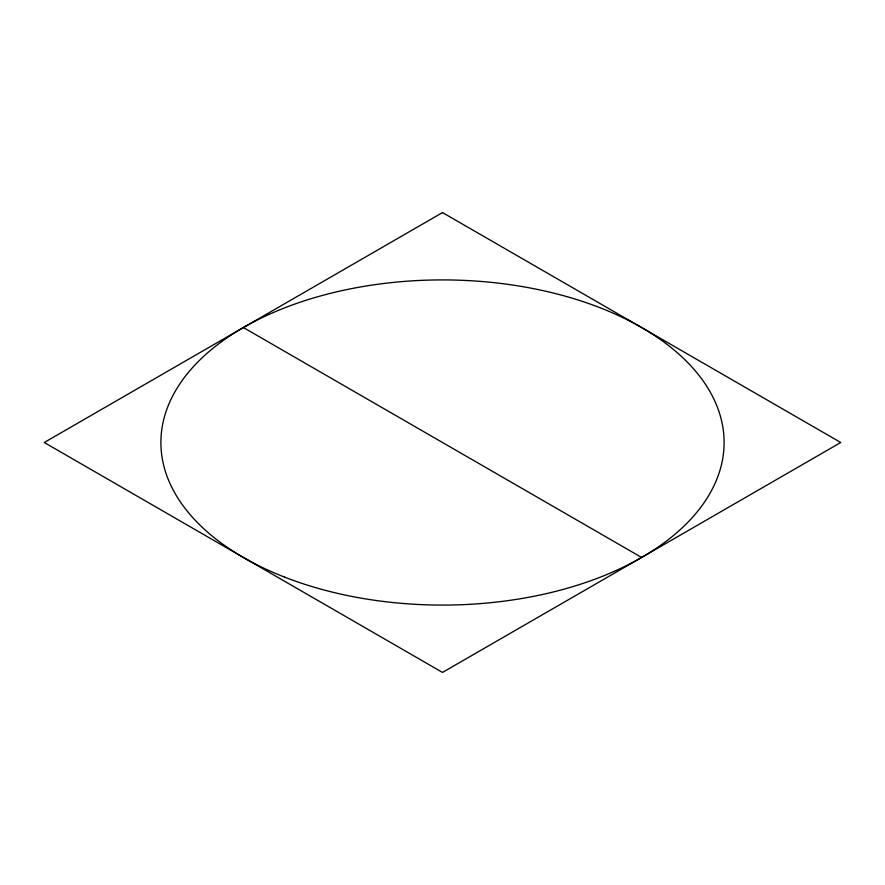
<?xml version="1.0" encoding="UTF-8"?>
<svg xmlns="http://www.w3.org/2000/svg" width="885" height="885" viewBox="0 0 885 885"><rect width="100%" height="100%" fill="white"/><g stroke="black" fill="none" stroke-linecap="round" stroke-linejoin="round"><path stroke-width="1.33" d="M243.375 327.538L641.625 557.462M442.5 212.577L44.25 442.5L442.5 672.423L840.75 442.5L442.5 212.577M284.66 577.142A281.607 162.586 0 0 0 723.388 454.094A281.607 162.586 0 0 0 319.452 296.254A281.607 162.586 0 0 0 284.66 577.142"/></g></svg>
